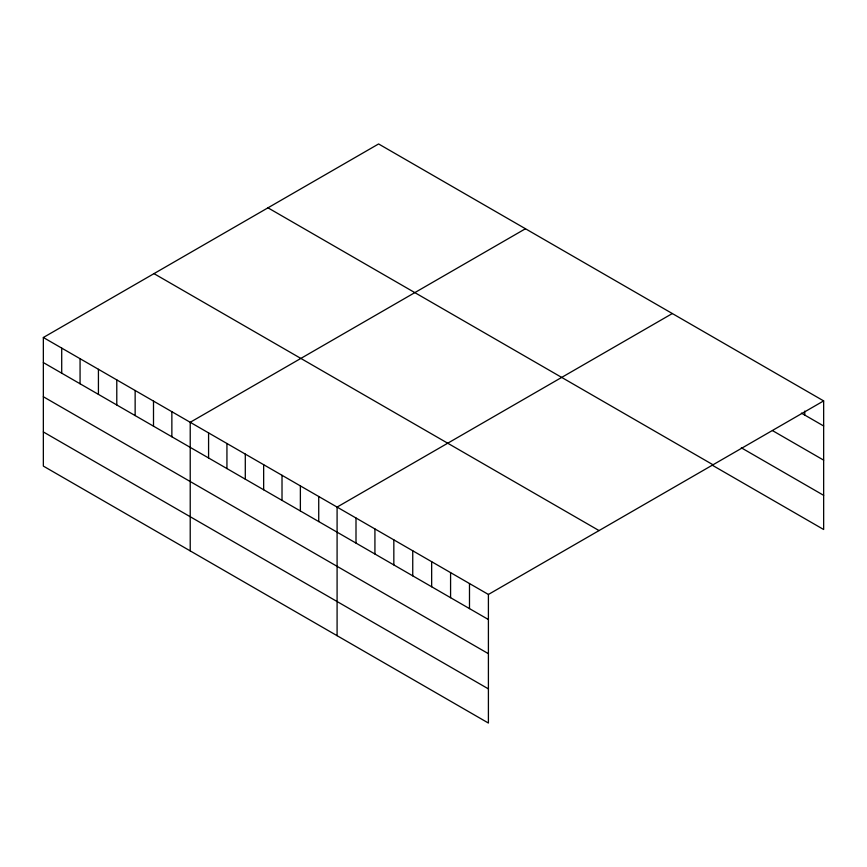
<?xml version="1.0" encoding="UTF-8"?>
<svg xmlns="http://www.w3.org/2000/svg" width="867" height="867" viewBox="0 0 867 867"><rect width="100%" height="100%" fill="white"/><g stroke="black" fill="none" stroke-linecap="round" stroke-linejoin="round"><path stroke-width="1.3" d="M43.35 337.501L488.403 594.459L488.403 723.045L43.35 466.099L43.35 337.501L378.597 143.955L823.65 400.901L823.65 529.499L712.381 465.265M525.456 228.747L190.22 422.294L190.22 550.892M672.326 313.54L337.09 507.087L337.09 635.684M488.403 594.459L823.65 400.901M801.401 413.125L823.65 425.979M772.464 430.585L823.65 460.139M741.318 447.805L823.65 495.339M267.957 207.82L713.021 464.777M153.979 273.625L599.043 530.582M43.35 362.579L488.403 619.526M43.35 396.739L488.403 653.685M43.35 431.939L488.403 688.886M804.739 411.099L804.739 415.055M469.491 583.534L469.491 608.601M450.58 572.61L450.58 597.688M431.658 561.697L431.658 586.764M412.746 550.773L412.746 575.851M393.835 539.848L393.835 564.926M374.923 528.935L374.923 554.002M356.001 518.011L356.001 543.089M318.731 496.488L318.731 521.566M300.372 485.888L300.372 510.966M282.013 475.289L282.013 500.367M263.655 464.69L263.655 489.768M245.296 454.091L245.296 479.169M226.937 443.492L226.937 468.57M208.579 432.893L208.579 457.971M171.861 411.695L171.861 436.773M153.502 401.096L153.502 426.174M135.144 390.497L135.144 415.575M116.785 379.898L116.785 404.976M98.426 369.299L98.426 394.377M80.067 358.7L80.067 383.778M61.709 348.101L61.709 373.178"/></g></svg>
